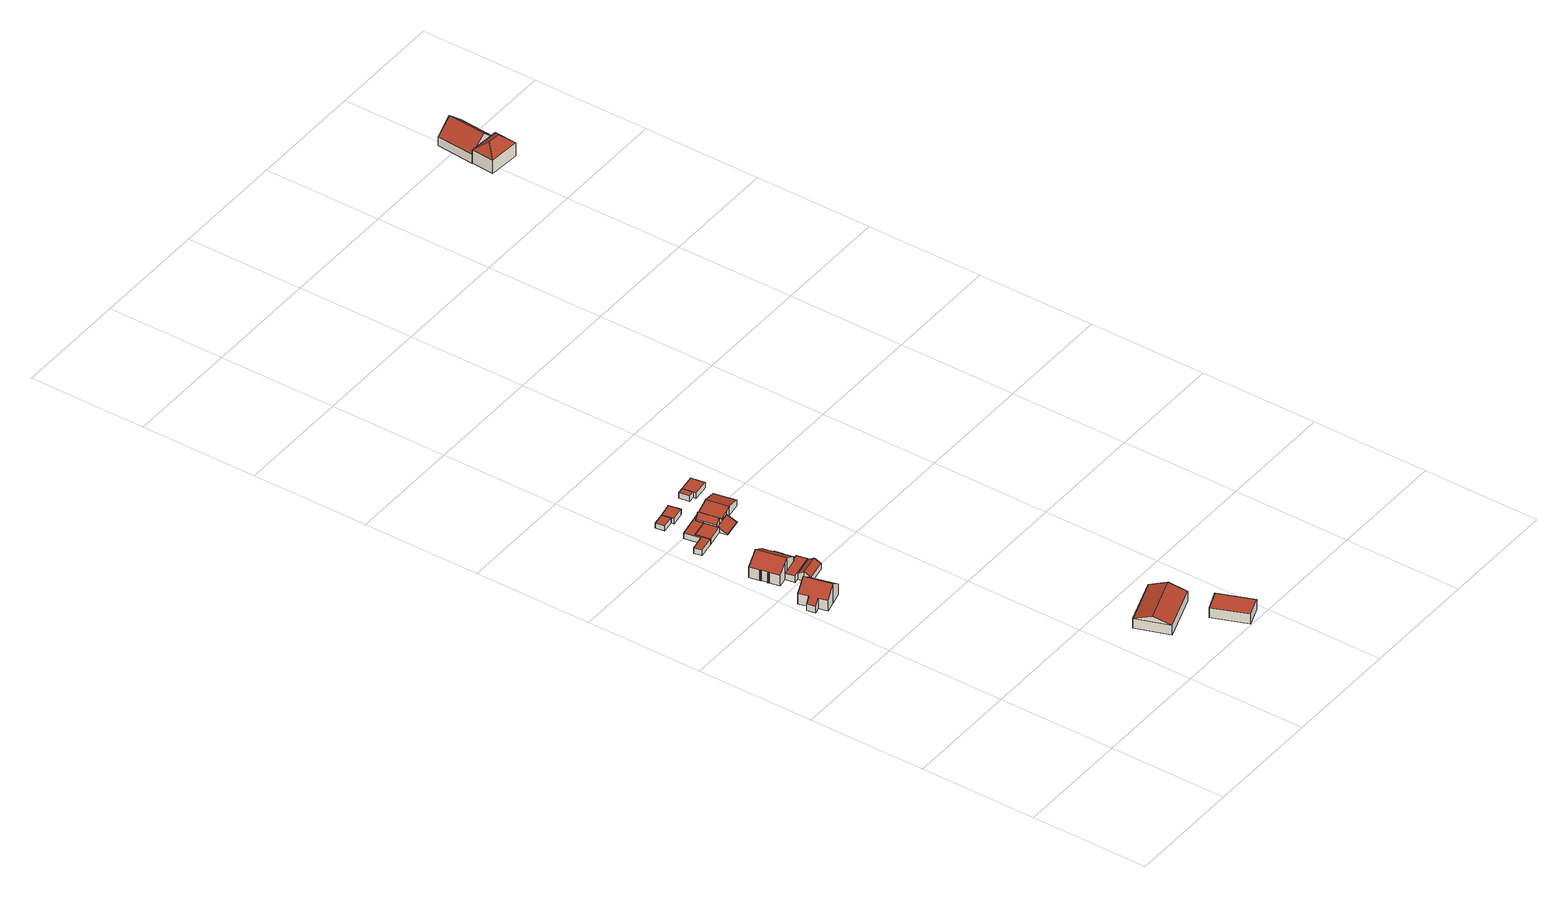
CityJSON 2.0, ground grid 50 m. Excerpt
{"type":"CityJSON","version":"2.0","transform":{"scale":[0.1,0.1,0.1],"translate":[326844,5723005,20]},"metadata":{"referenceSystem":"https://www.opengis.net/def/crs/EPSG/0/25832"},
"CityObjects":{
"building1":{"type":"Building","attributes":{"Geometrietyp2DReferenz":"3000","Gemeindeschluessel":"05170052","function":"31001_1010","roofType":"3100","measuredHeight":8.96},"address":[{"country":"Germany","locality":"Xanten","thoroughfareNumber":"41","thoroughfareName":"Hartingstraße"}],"geometry":[{"type":"Solid","lod":"2","boundaries":[[[[0,1,2,3]],[[4,5,1,0]],[[6,7,5,4]],[[8,9,7,6]],[[10,11,9,8]],[[12,13,11,10]],[[14,15,13,12]],[[16,17,15,14]],[[18,19,17,16]],[[3,2,19,18]],[[8,6,4,0,3,18,16,10]],[[14,12,10,16]],[[1,5,7,9,11,13,15,17,19,2]]]],"semantics":{"surfaces":[{"type":"WallSurface"},{"type":"RoofSurface"},{"type":"GroundSurface"}],"values":[[0,0,0,0,0,0,0,0,0,0,1,1,2]]}}]},
"building2":{"type":"Building","attributes":{"Geometrietyp2DReferenz":"3000","Gemeindeschluessel":"05170052","function":"31001_1010","roofType":"3100","measuredHeight":8.65},"address":[{"country":"Germany","locality":"Xanten","thoroughfareNumber":"39a","thoroughfareName":"Hartingstraße"}],"geometry":[{"type":"Solid","lod":"2","boundaries":[[[[20,21,22,23]],[[24,25,21,20]],[[26,27,25,24]],[[28,29,27,26]],[[30,31,29,28]],[[32,33,31,30]],[[34,35,33,32]],[[36,37,35,34]],[[38,39,37,36]],[[40,41,39,38]],[[42,43,41,40]],[[44,45,43,42]],[[46,47,45,44]],[[48,49,47,46]],[[50,51,49,48]],[[52,53,51,50]],[[54,55,53,52]],[[56,57,55,54]],[[58,59,57,56]],[[60,61,59,58]],[[23,22,61,60]],[[58,56,54,52,50,48,46,44,60]],[[42,40,38,36,34,32,30,28,26,24,20,23,60,44]],[[21,25,27,29,31,33,35,37,39,41,43,45,47,49,51,53,55,57,59,61,22]]]],"semantics":{"surfaces":[{"type":"WallSurface"},{"type":"RoofSurface"},{"type":"GroundSurface"}],"values":[[0,0,0,0,0,0,0,0,0,0,0,0,0,0,0,0,0,0,0,0,0,1,1,2]]}}]},
"building3":{"type":"Building","attributes":{"Geometrietyp2DReferenz":"3000","Gemeindeschluessel":"05170052","function":"31001_2463","roofType":"1000","measuredHeight":2.9},"address":[{"country":"Germany","locality":"Xanten","thoroughfareNumber":"39a","thoroughfareName":"Hartingstraße"}],"geometry":[{"type":"Solid","lod":"2","boundaries":[[[[62,57,59,63]],[[64,65,57,62]],[[66,67,65,64]],[[68,69,67,66]],[[70,22,69,68]],[[63,59,22,70]],[[68,66,64,62,63,70]],[[57,65,67,69,22,59]]]],"semantics":{"surfaces":[{"type":"WallSurface"},{"type":"RoofSurface"},{"type":"GroundSurface"}],"values":[[0,0,0,0,0,0,1,2]]}}]},
"building4":{"type":"Building","attributes":{"Geometrietyp2DReferenz":"3000","Gemeindeschluessel":"05170052","function":"31001_2463","roofType":"3100","measuredHeight":4.17},"address":[{"country":"Germany","locality":"Xanten","thoroughfareNumber":"41","thoroughfareName":"Hartingstraße"}],"geometry":[{"type":"Solid","lod":"2","boundaries":[[[[71,72,73,74]],[[75,76,72,71]],[[77,78,76,75]],[[79,80,78,77]],[[81,82,80,79]],[[83,84,82,81]],[[74,73,84,83]],[[74,83,81,71]],[[79,77,75,71,81]],[[72,76,78,80,82,84,73]]]],"semantics":{"surfaces":[{"type":"WallSurface"},{"type":"RoofSurface"},{"type":"GroundSurface"}],"values":[[0,0,0,0,0,0,0,1,1,2]]}}]},
"building5":{"type":"Building","attributes":{"Geometrietyp2DReferenz":"3000","Gemeindeschluessel":"05170052","function":"31001_1210","roofType":"1000","measuredHeight":2.59},"address":[{"country":"Germany","locality":"Xanten","thoroughfareNumber":"39","thoroughfareName":"Hartingstraße"}],"geometry":[{"type":"Solid","lod":"2","boundaries":[[[[85,86,87,88]],[[89,90,86,85]],[[91,92,90,89]],[[93,94,92,91]],[[95,96,94,93]],[[97,98,96,95]],[[99,100,98,97]],[[101,102,100,99]],[[103,104,102,101]],[[88,87,104,103]],[[101,99,97,95,93,91,89,85,88,103]],[[86,90,92,94,96,98,100,102,104,87]]]],"semantics":{"surfaces":[{"type":"WallSurface"},{"type":"RoofSurface"},{"type":"GroundSurface"}],"values":[[0,0,0,0,0,0,0,0,0,0,1,2]]}}]},
"building6":{"type":"Building","attributes":{"Geometrietyp2DReferenz":"3000","Gemeindeschluessel":"05170052","function":"31001_1210","roofType":"1000","measuredHeight":2.44},"address":[{"country":"Germany","locality":"Xanten","thoroughfareNumber":"39","thoroughfareName":"Hartingstraße"}],"geometry":[{"type":"Solid","lod":"2","boundaries":[[[[105,96,98,106]],[[107,108,96,105]],[[109,110,108,107]],[[111,112,110,109]],[[113,100,112,111]],[[106,98,100,113]],[[111,109,107,105,106,113]],[[96,108,110,112,100,98]]]],"semantics":{"surfaces":[{"type":"WallSurface"},{"type":"RoofSurface"},{"type":"GroundSurface"}],"values":[[0,0,0,0,0,0,1,2]]}}]},
"building7":{"type":"Building","attributes":{"Geometrietyp2DReferenz":"3000","Gemeindeschluessel":"05170052","function":"51009_1611","roofType":"1000","measuredHeight":2.45},"geometry":[{"type":"Solid","lod":"2","boundaries":[[[[114,115,116,117]],[[118,119,115,114]],[[120,121,119,118]],[[117,116,121,120]],[[118,114,117,120]],[[115,119,121,116]]]],"semantics":{"surfaces":[{"type":"WallSurface"},{"type":"RoofSurface"},{"type":"GroundSurface"}],"values":[[0,0,0,0,1,2]]}}]},
"building8":{"type":"Building","attributes":{"Geometrietyp2DReferenz":"3000","Gemeindeschluessel":"05170052","function":"31001_1210","roofType":"3100","measuredHeight":4.99},"address":[{"country":"Germany","locality":"Xanten","thoroughfareNumber":"39","thoroughfareName":"Hartingstraße"}],"geometry":[{"type":"Solid","lod":"2","boundaries":[[[[122,123,124,125]],[[126,127,123,122]],[[128,129,127,126]],[[130,131,129,128]],[[132,133,131,130]],[[134,135,133,132]],[[136,137,135,134]],[[125,124,137,136]],[[130,128,126,122,125,132]],[[136,134,132,125]],[[123,127,129,131,133,135,137,124]]]],"semantics":{"surfaces":[{"type":"WallSurface"},{"type":"RoofSurface"},{"type":"GroundSurface"}],"values":[[0,0,0,0,0,0,0,0,1,1,2]]}}]},
"building9":{"type":"Building","attributes":{"Geometrietyp2DReferenz":"3000","Gemeindeschluessel":"05170052","function":"31001_2723","roofType":"1000","measuredHeight":2.53},"address":[{"country":"Germany","locality":"Xanten","thoroughfareNumber":"39","thoroughfareName":"Hartingstraße"}],"geometry":[{"type":"Solid","lod":"2","boundaries":[[[[138,139,140,141]],[[142,143,139,138]],[[144,116,143,142]],[[141,140,116,144]],[[142,138,141,144]],[[139,143,116,140]]]],"semantics":{"surfaces":[{"type":"WallSurface"},{"type":"RoofSurface"},{"type":"GroundSurface"}],"values":[[0,0,0,0,1,2]]}}]},
"building10":{"type":"Building","attributes":{"Geometrietyp2DReferenz":"3000","Gemeindeschluessel":"05170052","function":"31001_1210","roofType":"2100","measuredHeight":2.31},"address":[{"country":"Germany","locality":"Xanten","thoroughfareNumber":"39","thoroughfareName":"Hartingstraße"}],"geometry":[{"type":"Solid","lod":"2","boundaries":[[[[145,112,146,147]],[[148,110,112,145]],[[149,150,110,148]],[[151,152,150,149]],[[153,154,152,151]],[[147,146,154,153]],[[151,149,148,145,147,153]],[[112,110,150,152,154,146]]]],"semantics":{"surfaces":[{"type":"WallSurface"},{"type":"RoofSurface"},{"type":"GroundSurface"}],"values":[[0,0,0,0,0,0,1,2]]}}]},
"building11":{"type":"Building","attributes":{"Geometrietyp2DReferenz":"3000","Gemeindeschluessel":"05170052","function":"31001_2724","roofType":"3100","measuredHeight":7.25},"address":[{"country":"Germany","locality":"Xanten","thoroughfareNumber":"41","thoroughfareName":"Gindericher Straße"}],"geometry":[{"type":"Solid","lod":"2","boundaries":[[[[155,156,157,158]],[[159,160,156,155]],[[161,162,160,159]],[[158,157,162,161]],[[155,163,159]],[[161,164,158]],[[158,164,163,155]],[[159,163,164,161]],[[156,160,162,157]]]],"semantics":{"surfaces":[{"type":"WallSurface"},{"type":"RoofSurface"},{"type":"GroundSurface"}],"values":[[0,0,0,0,0,0,1,1,2]]}}]},
"building12":{"type":"Building","attributes":{"Geometrietyp2DReferenz":"3000","Gemeindeschluessel":"05170052","function":"31001_2720","roofType":"3100","measuredHeight":4.37},"address":[{"country":"Germany","locality":"Xanten","thoroughfareNumber":"39","thoroughfareName":"Hartingstraße"}],"geometry":[{"type":"Solid","lod":"2","boundaries":[[[[165,92,150,166]],[[167,90,92,165]],[[168,169,90,167]],[[170,171,169,168]],[[172,173,171,170]],[[174,175,173,172]],[[176,152,175,174]],[[166,150,152,176]],[[167,165,166,176,174,168]],[[172,170,168,174]],[[92,90,169,171,173,175,152,150]]]],"semantics":{"surfaces":[{"type":"WallSurface"},{"type":"RoofSurface"},{"type":"GroundSurface"}],"values":[[0,0,0,0,0,0,0,0,1,1,2]]}}]},
"building13":{"type":"Building","attributes":{"Geometrietyp2DReferenz":"3000","Gemeindeschluessel":"05170052","function":"31001_2724","roofType":"1000","measuredHeight":4.59},"address":[{"country":"Germany","locality":"Xanten","thoroughfareNumber":"41","thoroughfareName":"Gindericher Straße"}],"geometry":[{"type":"Solid","lod":"2","boundaries":[[[[177,178,179,180]],[[181,182,178,177]],[[183,184,182,181]],[[180,179,184,183]],[[181,177,180,183]],[[178,182,184,179]]]],"semantics":{"surfaces":[{"type":"WallSurface"},{"type":"RoofSurface"},{"type":"GroundSurface"}],"values":[[0,0,0,0,1,2]]}}]},
"building14":{"type":"Building","attributes":{"Geometrietyp2DReferenz":"3000","Gemeindeschluessel":"05170052","function":"31001_2723","roofType":"1000","measuredHeight":2.55},"address":[{"country":"Germany","locality":"Xanten","thoroughfareNumber":"39","thoroughfareName":"Hartingstraße"}],"geometry":[{"type":"Solid","lod":"2","boundaries":[[[[185,186,187,188]],[[189,190,186,185]],[[191,192,190,189]],[[188,187,192,191]],[[189,185,188,191]],[[186,190,192,187]]]],"semantics":{"surfaces":[{"type":"WallSurface"},{"type":"RoofSurface"},{"type":"GroundSurface"}],"values":[[0,0,0,0,1,2]]}}]},
"building15":{"type":"Building","attributes":{"Geometrietyp2DReferenz":"3000","Gemeindeschluessel":"05170052","function":"31001_2723","roofType":"1000","measuredHeight":2.6},"address":[{"country":"Germany","locality":"Xanten","thoroughfareNumber":"39","thoroughfareName":"Hartingstraße"}],"geometry":[{"type":"Solid","lod":"2","boundaries":[[[[193,194,195,196]],[[197,198,194,193]],[[188,187,198,197]],[[191,192,187,188]],[[196,195,192,191]],[[188,197,193,196,191]],[[194,198,187,192,195]]]],"semantics":{"surfaces":[{"type":"WallSurface"},{"type":"RoofSurface"},{"type":"GroundSurface"}],"values":[[0,0,0,0,0,1,2]]}}]},
"building16":{"type":"Building","attributes":{"Geometrietyp2DReferenz":"3000","Gemeindeschluessel":"05170052","function":"31001_1210","roofType":"3200","measuredHeight":9.74},"address":[{"country":"Germany","locality":"Xanten","thoroughfareNumber":"37","thoroughfareName":"Hartingstraße"}],"geometry":[{"type":"Solid","lod":"2","boundaries":[[[[199,200,201,202]],[[203,204,200,199]],[[205,206,204,203]],[[202,201,206,205]],[[199,207,203]],[[205,208,202]],[[202,208,207,199]],[[203,207,208,205]],[[200,204,206,201]]]],"semantics":{"surfaces":[{"type":"WallSurface"},{"type":"RoofSurface"},{"type":"GroundSurface"}],"values":[[0,0,0,0,1,1,1,1,2]]}}]},
"building17":{"type":"Building","attributes":{"Geometrietyp2DReferenz":"3000","Gemeindeschluessel":"05170052","function":"31001_2720","roofType":"3100","measuredHeight":10.03},"address":[{"country":"Germany","locality":"Xanten","thoroughfareNumber":"37","thoroughfareName":"Hartingstraße"}],"geometry":[{"type":"Solid","lod":"2","boundaries":[[[[209,210,211,212]],[[213,214,210,209]],[[215,216,214,213]],[[212,211,216,215]],[[209,217,213]],[[215,218,212]],[[212,218,217,209]],[[213,217,218,215]],[[210,214,216,211]]]],"semantics":{"surfaces":[{"type":"WallSurface"},{"type":"RoofSurface"},{"type":"GroundSurface"}],"values":[[0,0,0,0,0,0,1,1,2]]}}]}
},
"vertices":[
[14,1339,52],[14,1339,23],[39,1345,23],[39,1345,72],[6,1375,52],[6,1375,23],[30,1381,71],[30,1381,23],[19,1424,72],[19,1424,23],[70,1436,112],[70,1436,23],[121,1449,72],[121,1449,23],[150,1334,72],[150,1334,23],[99,1321,112],[99,1321,23],[48,1308,72],[48,1308,23],
[68,1536,72],[68,1536,24],[107,1544,24],[107,1544,97],[59,1579,72],[59,1579,24],[57,1579,71],[57,1579,24],[55,1584,71],[55,1584,24],[59,1585,73],[59,1585,24],[53,1611,73],[53,1611,24],[50,1610,71],[50,1610,24],[49,1616,71],[49,1616,24],[51,1616,72],[51,1616,24],[42,1660,72],[42,1660,24],[81,1668,98],[81,1668,24],[101,1672,111],[101,1672,24],[160,1684,72],[160,1684,24],[170,1639,72],[170,1639,24],[177,1640,68],[177,1640,24],[184,1608,68],[184,1608,24],[177,1606,72],[177,1606,24],[186,1564,72],[186,1564,24],[187,1561,72],[187,1561,24],[128,1548,111],[128,1548,24],
[186,1564,53],[187,1561,53],[218,1571,53],[218,1571,24],[228,1526,53],[228,1526,24],[116,1504,53],[116,1504,24],[107,1544,53],
[143,1481,65],[143,1481,23],[148,1453,23],[148,1453,49],[138,1505,51],[138,1505,23],[138,1508,49],[138,1508,23],[226,1525,49],[226,1525,23],[231,1498,65],[231,1498,23],[236,1471,49],[236,1471,23],
[101,1993,41],[101,1993,15],[113,1925,15],[113,1925,41],[227,2018,41],[227,2018,15],[229,2008,41],[229,2008,15],[186,2000,41],[186,2000,15],[192,1968,41],[192,1968,15],[117,1954,41],[117,1954,15],[128,1892,41],[128,1892,15],[57,1880,41],[57,1880,15],[50,1913,41],[50,1913,15],
[192,1968,40],[117,1954,40],[202,1915,40],[202,1915,15],[204,1915,40],[204,1915,15],[205,1907,40],[205,1907,15],[128,1892,40],
[149,2084,39],[149,2084,15],[142,2122,15],[142,2122,39],[96,2075,39],[96,2075,15],[91,2114,39],[91,2114,15],
[204,1915,48],[204,1915,16],[223,1919,16],[223,1919,65],[202,1915,46],[202,1915,16],[192,1968,46],[192,1968,16],[186,2000,46],[186,2000,16],[207,2004,65],[207,2004,16],[229,2008,46],[229,2008,16],[245,1923,46],[245,1923,16],
[211,2083,40],[211,2083,15],[202,2133,15],[202,2133,40],[151,2072,40],[151,2072,15],[142,2122,40],
[205,1907,34],[212,1873,15],[212,1873,17],[204,1915,38],[245,1923,38],[245,1923,15],[283,1929,38],[283,1929,15],[290,1887,17],[290,1887,15],
[665,197,63],[665,197,18],[863,266,18],[863,266,63],[615,338,63],[615,338,18],[813,408,63],[813,408,18],[640,267,90],[838,337,90],
[229,2008,42],[245,1923,42],[227,2018,42],[290,2028,58],[290,2028,15],[353,2039,42],[353,2039,15],[370,1945,42],[370,1945,15],[308,1934,58],[308,1934,15],[283,1929,52],
[914,180,61],[914,180,15],[831,147,15],[831,147,61],[971,33,61],[971,33,15],[888,1,61],[888,1,15],
[292,2101,40],[292,2101,14],[319,2104,14],[319,2104,40],[286,2145,40],[286,2145,14],[313,2150,40],[313,2150,14],
[391,2101,40],[391,2101,14],[382,2160,14],[382,2160,40],[321,2091,40],[321,2091,14],
[1461,3808,72],[1461,3808,11],[1592,3798,11],[1592,3798,72],[1468,3905,72],[1468,3905,11],[1599,3894,72],[1599,3894,11],[1503,3853,109],[1557,3849,109],
[1599,3894,49],[1599,3894,8],[1613,4059,8],[1613,4059,49],[1468,3905,49],[1468,3905,8],[1482,4069,49],[1482,4069,8],[1534,3899,108],[1547,4064,108]
]}
